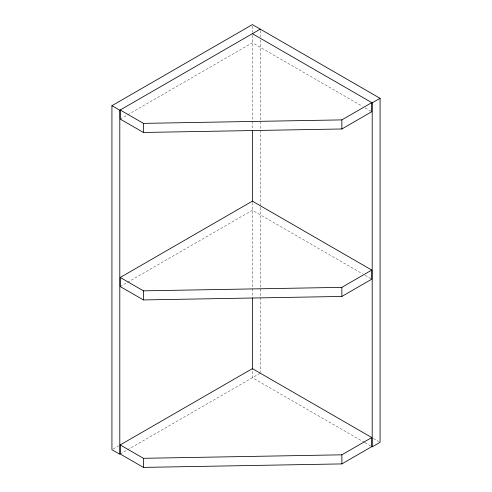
<?xml version="1.0" encoding="UTF-8"?>
<svg xmlns="http://www.w3.org/2000/svg" width="492" height="492" viewBox="0 0 492 492"><rect width="100%" height="100%" fill="white"/><g stroke="black" fill="none" stroke-linecap="round" stroke-linejoin="round"><path stroke-width="0.37" stroke-dasharray="2.46 1.84" d="M120.233 119.082L252.384 42.786L362.481 106.352M120.233 286.547L126.875 282.715M127.533 282.328L252.384 210.25L362.481 273.816M113.265 448.944L118.59 445.869M120.233 454.011L127.127 450.032M127.533 449.793L260.256 373.17M365.138 107.883L371.767 111.709M365.138 275.348L371.767 279.173M373.416 438.495L378.735 441.57M364.474 442.431L252.384 377.715L252.384 368.625M364.873 442.659L371.767 446.644M260.256 30.682L260.256 36.826M260.256 39.895L260.256 206.535M260.256 207.298L260.256 372.401M252.384 26.137L252.384 32.281M252.384 35.209L252.384 129.802M252.384 202.63L252.384 297.205"/><path stroke-width="0.74" d="M260.256 29.145L119.802 110.239L119.802 454.257L111.93 449.713L111.93 105.688L252.384 24.6L380.07 98.32L380.07 442.339L372.198 446.884L372.198 102.865L252.384 33.69M341.86 119.888L371.767 102.619L371.767 111.709L341.86 128.978L143.418 132.471L120.233 119.082L120.233 109.993L143.418 123.375L341.86 119.888L341.86 128.978M372.198 102.865L380.07 98.32M120.233 277.457L252.384 201.154L371.767 270.083L371.767 279.173L341.86 296.442L143.418 299.935L120.233 286.547L120.233 277.457L143.418 290.84L341.86 287.353L371.767 270.083M120.233 444.922L252.384 368.625L371.767 437.548L371.767 446.644L341.86 463.907L143.418 467.4L120.233 454.011L120.233 444.922L143.418 458.31L341.86 454.817L371.767 437.548M111.93 105.688L119.802 110.239M341.86 287.353L341.86 296.442M341.86 454.817L341.86 463.907M252.384 130.448L252.384 201.093M252.384 297.851L252.384 369.271M143.418 123.375L143.418 132.471M143.418 290.84L143.418 299.935M143.418 458.31L143.418 467.4"/></g></svg>
